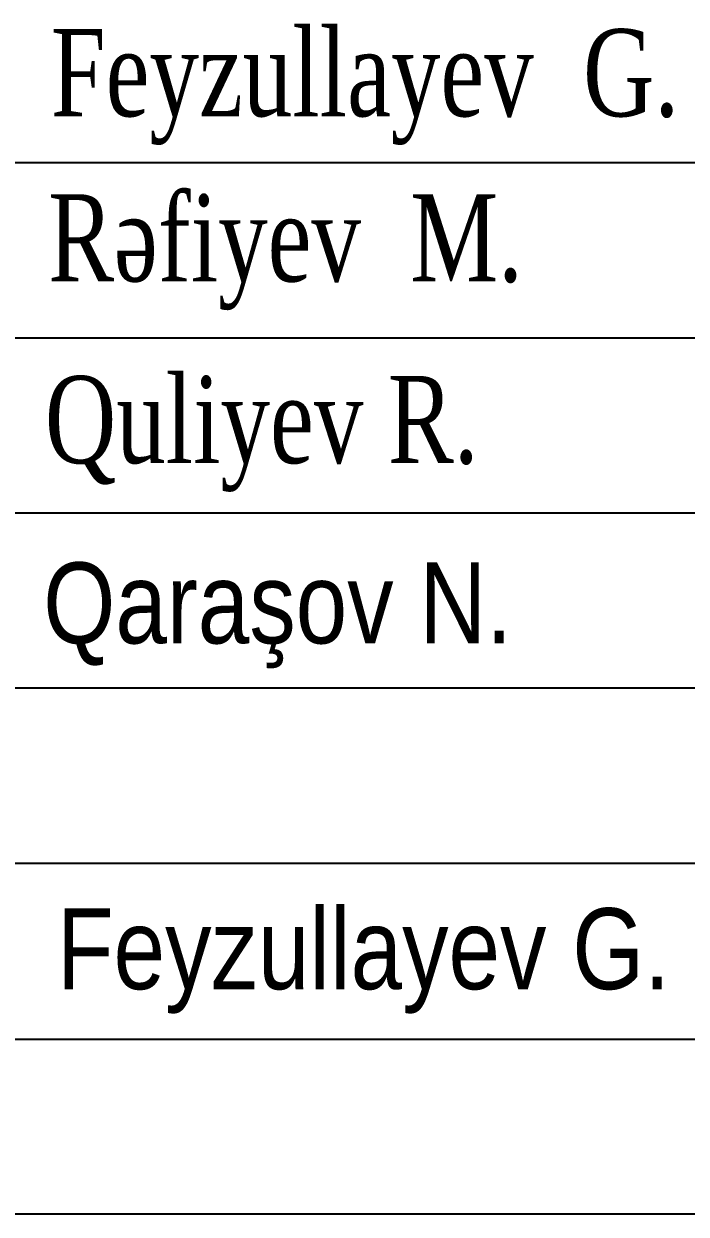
# Model space of a CAD drawing. Header units: millimetres. Extents: x 1321639 to 1366864, y -922319 to -736703.
# Drawn here: x 1347785 to 1349913, y -768653 to -764830 of the extents above; entities that cross this region are included whole.
import ezdxf

# ---------------------------------------------------------------- set-up
doc = ezdxf.new("R2010")
doc.units = ezdxf.units.MM
doc.layers.add('TEXT_Ном._пера__1', color=7, linetype='Continuous', lineweight=13)
doc.styles.add('400', font='times.ttf', dxfattribs={"width": 0.75, "height": 300})
doc.styles.add('style6', font='ARIALN.TTF', dxfattribs={"height": 300})

# ---------------------------------------------------------------- blocks, each defined once
blk = doc.blocks.new('dfvdvbvrtb')
at = {"lineweight": 25, "ltscale": 15}
for p, q in [((1504124.8, -143987.5), (1510617.1, -143987.5)), ((1504124.8, -144487.5), (1510617.1, -144487.5)), ((1504124.8, -144987.5), (1510617.1, -144987.5)), ((1504124.8, -145487.5), (1510617.1, -145487.5)), ((1504124.8, -145987.5), (1510617.1, -145987.5)), ((1484917.1, -146490), (1522617.1, -146490))]:
    blk.add_line(p, q, dxfattribs=at)
at = {"lineweight": 25}
blk.add_line((1523117.1, -146990), (1482917.1, -146990), dxfattribs=at)
at = {"lineweight": 25, "ltscale": 15, "attachment_point": 1, "style": '400'}
for s, insert, char_height, width in [('{\\fTimes New Roman|b0|i0|c238|p18;Feyzullayev  G.}', (1506234.7, -143606.2), 249.101, 7517.035), ('{\\fTimes New Roman|b0|i0|c238|p18;Rəfiyev  M.}', (1506227.2, -144077.8), 249.101, 7517.035), ('{\\fTimes New Roman|b0|i0|c238|p18;Quliyev R.}', (1506218.1, -144596.6), 249.103, 7517.104)]:
    blk.add_mtext(s, dxfattribs=dict(at, insert=insert, char_height=char_height, width=width))
at = {"layer": 'TEXT_Ном._пера__1', "linetype": 'Continuous', "lineweight": 25, "insert": (1506882.7, -145280.4), "char_height": 231.111, "attachment_point": 5, "style": 'style6'}
blk.add_mtext('{\\fArial Narrow|b0|i0|c238|p34;Qaraşov N.}', dxfattribs=at)
at = {"layer": 'TEXT_Ном._пера__1', "linetype": 'Continuous', "insert": (1507128, -146266.9), "char_height": 231.111, "attachment_point": 5, "style": 'style6'}
blk.add_mtext('Feyzullayev G.', dxfattribs=at)

msp = doc.modelspace()

# ---------------------------------------------------------------- block references
at = {"color": 0, "xscale": 1.124999992691796, "yscale": 1.124999992691796, "zscale": 1.124999992691796}
msp.add_blockref('dfvdvbvrtb', (-346642.732, -603289.399), dxfattribs=at)

doc.saveas('drawing.dxf')
